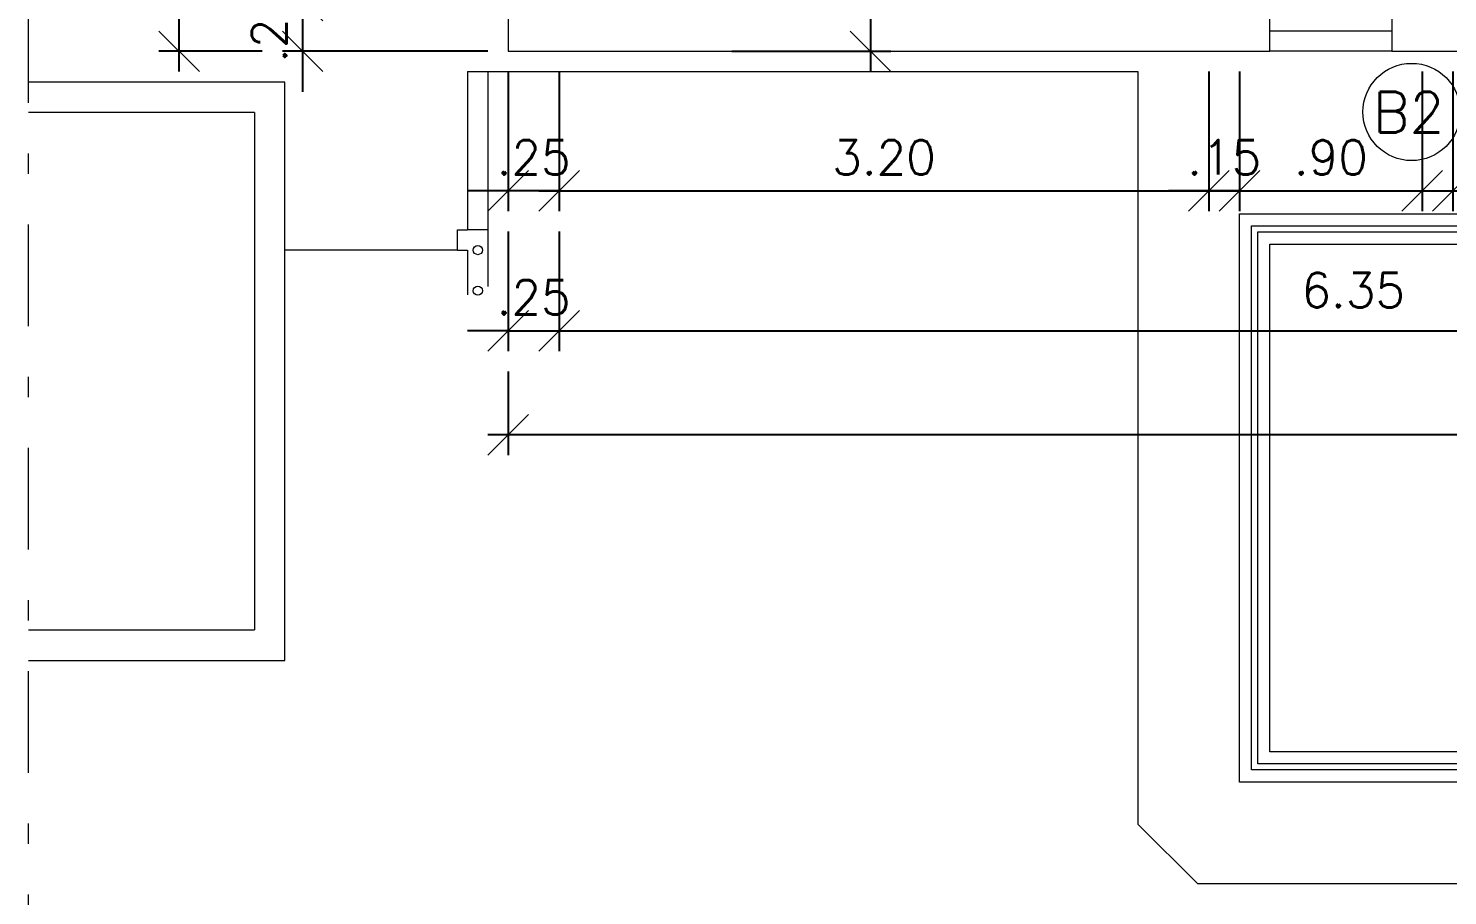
# Model space of a CAD drawing. Header units: millimetres. Extents: x 521 to 1055, y 261 to 520.
# Drawn here: x 597.95 to 604.94, y 370.09 to 374.36 of the extents above; entities that cross this region are included whole.
import ezdxf

# ---------------------------------------------------------------- set-up
doc = ezdxf.new("R2010")
doc.units = ezdxf.units.MM
doc.linetypes.add('CONTINU', pattern=[0])
doc.linetypes.add('DASHDOTX2', pattern=[2, 1, -0.5, 0, -0.5])
doc.layers.add('0.1', color=8, linetype='Continuous', lineweight=13)
doc.styles.add('ROMANS', font='romans')
doc.styles.get("Standard").update_dxf_attribs({"font": 'romans.shx'})
doc.dimstyles.new('Fares Eng - 50', dxfattribs={"dimscale": 2, "dimtxt": 0.085, "dimasz": 0.1, "dimexe": 0.05, "dimexo": 0.05, "dimgap": 0.04, "dimtad": 1, "dimzin": 4, "dimdsep": 46, "dimtxsty": 'ROMANS', "dimblk1": 'OBLIQUE', "dimblk2": 'OBLIQUE', "dimsah": 1, "dimcen": 0.05, "dimdle": 0.05, "dimclrd": 8, "dimclre": 8, "dimclrt": 8, "dimaunit": 1, "dimadec": 0, "dimazin": 0, "dimtfac": 1, "dimtix": 1, "dimtmove": 2, "dimatfit": 0, "dimldrblk": 'OPEN90', "dimfxl": 1, "dimtolj": 1, "dimtzin": 0, "dimarcsym": 0})

# ---------------------------------------------------------------- blocks, each defined once
blk = doc.blocks.new('_OBLIQUE')
at = {"color": 0, "linetype": 'ByBlock'}
blk.add_line((-0.5, -0.5), (0.5, 0.5), dxfattribs=at)
blk = doc.blocks.new('*D723')
at = {"layer": '0.1', "color": 8, "linetype": 'CONTINU', "lineweight": -2, "transparency": 16777216}
for p, q in [((600.5614431933149, 374.1464883394475), (600.5614431933149, 373.458849685218)), ((603.7614431933149, 374.1464883394475), (603.7614431933149, 373.458849685218)), ((600.4614431933148, 373.558849685218), (603.8614431933149, 373.558849685218))]:
    blk.add_line(p, q, dxfattribs=at)
at = {"layer": 'DEFPOINTS', "color": 0, "linetype": 'CONTINU', "lineweight": -2, "transparency": 16777216}
for p in [(600.5614431933149, 374.2464883394475), (603.7614431933149, 374.2464883394475), (603.7614431933149, 373.558849685218)]:
    blk.add_point(p, dxfattribs=at)
at = {"layer": '0.1', "color": 8, "linetype": 'CONTINU', "lineweight": -2, "transparency": 16777216, "xscale": 0.2, "yscale": 0.2, "zscale": 0.2, "rotation": 180}
blk.add_blockref('_OBLIQUE', (600.5614431933149, 373.558849685218), dxfattribs=at)
at = {"layer": '0.1', "color": 8, "linetype": 'CONTINU', "lineweight": -2, "transparency": 16777216, "xscale": 0.2, "yscale": 0.2, "zscale": 0.2}
blk.add_blockref('_OBLIQUE', (603.7614431933149, 373.558849685218), dxfattribs=at)
at = {"layer": '0.1', "color": 8, "linetype": 'CONTINU', "transparency": 16777216, "insert": (602.1614431933149, 373.723849685218), "char_height": 0.17, "attachment_point": 5, "style": 'ROMANS'}
blk.add_mtext('\\A1;3.20', dxfattribs=at)
blk = doc.blocks.new('_Open90')
at = {"color": 0, "linetype": 'ByBlock', "lineweight": -2}
for p, q in [((-0.5, 0.5), (0, 0)), ((0, 0), (-1, 0)), ((0, 0), (-0.5, -0.5))]:
    blk.add_line(p, q, dxfattribs=at)
blk = doc.blocks.new('*D724')
at = {"layer": '0.1', "color": 8, "linetype": 'CONTINU', "lineweight": -2, "transparency": 16777216}
for p, q in [((603.7614431933149, 374.1464883394474), (603.7614431933149, 373.458849685218)), ((603.9114431933148, 374.1464883394474), (603.9114431933148, 373.458849685218)), ((603.7614431933149, 373.558849685218), (603.5614431933149, 373.558849685218)), ((603.9114431933148, 373.558849685218), (603.7614431933149, 373.558849685218)), ((603.9114431933148, 373.558849685218), (604.1114431933148, 373.558849685218))]:
    blk.add_line(p, q, dxfattribs=at)
at = {"layer": 'DEFPOINTS', "color": 0, "linetype": 'CONTINU', "lineweight": -2, "transparency": 16777216}
for p in [(603.7614431933149, 374.2464883394475), (603.9114431933148, 374.2464883394475), (603.7614431933149, 373.558849685218)]:
    blk.add_point(p, dxfattribs=at)
at = {"layer": '0.1', "color": 8, "linetype": 'CONTINU', "lineweight": -2, "transparency": 16777216, "xscale": 0.2, "yscale": 0.2, "zscale": 0.2}
blk.add_blockref('_OBLIQUE', (603.7614431933149, 373.558849685218), dxfattribs=at)
at = {"layer": '0.1', "color": 8, "linetype": 'CONTINU', "lineweight": -2, "transparency": 16777216, "xscale": 0.2, "yscale": 0.2, "zscale": 0.2, "rotation": 180}
blk.add_blockref('_OBLIQUE', (603.9114431933148, 373.558849685218), dxfattribs=at)
at = {"layer": '0.1', "color": 8, "linetype": 'CONTINU', "transparency": 16777216, "insert": (603.8364431933148, 373.723849685218), "char_height": 0.17, "attachment_point": 5, "style": 'ROMANS'}
blk.add_mtext('\\A1;.15', dxfattribs=at)
blk = doc.blocks.new('*D725')
at = {"layer": '0.1', "color": 8, "linetype": 'CONTINU', "lineweight": -2, "transparency": 16777216}
for p, q in [((600.3114431933149, 374.1464883394475), (600.3114431933149, 373.458849685218)), ((600.5614431933149, 374.1464883394475), (600.5614431933149, 373.458849685218)), ((600.3114431933149, 373.558849685218), (600.1114431933148, 373.558849685218)), ((600.5614431933149, 373.558849685218), (600.3114431933149, 373.558849685218)), ((600.5614431933149, 373.558849685218), (600.7614431933149, 373.558849685218))]:
    blk.add_line(p, q, dxfattribs=at)
at = {"layer": 'DEFPOINTS', "color": 0, "linetype": 'CONTINU', "lineweight": -2, "transparency": 16777216}
for p in [(600.3114431933149, 374.2464883394475), (600.5614431933149, 374.2464883394475), (600.3114431933149, 373.558849685218)]:
    blk.add_point(p, dxfattribs=at)
at = {"layer": '0.1', "color": 8, "linetype": 'CONTINU', "lineweight": -2, "transparency": 16777216, "xscale": 0.2, "yscale": 0.2, "zscale": 0.2}
blk.add_blockref('_OBLIQUE', (600.3114431933149, 373.558849685218), dxfattribs=at)
at = {"layer": '0.1', "color": 8, "linetype": 'CONTINU', "lineweight": -2, "transparency": 16777216, "xscale": 0.2, "yscale": 0.2, "zscale": 0.2, "rotation": 180}
blk.add_blockref('_OBLIQUE', (600.5614431933149, 373.558849685218), dxfattribs=at)
at = {"layer": '0.1', "color": 8, "linetype": 'CONTINU', "transparency": 16777216, "insert": (600.4364431933149, 373.723849685218), "char_height": 0.17, "attachment_point": 5, "style": 'ROMANS'}
blk.add_mtext('\\A1;.25', dxfattribs=at)
blk = doc.blocks.new('*D726')
at = {"layer": '0.1', "color": 8, "linetype": 'CONTINU', "lineweight": -2, "transparency": 16777216}
for p, q in [((603.9114431933149, 374.1464883394476), (603.9114431933149, 373.458849685218)), ((604.8114431933149, 374.1464883394474), (604.8114431933149, 373.458849685218)), ((603.8114431933149, 373.558849685218), (604.9114431933149, 373.558849685218))]:
    blk.add_line(p, q, dxfattribs=at)
at = {"layer": 'DEFPOINTS', "color": 0, "linetype": 'CONTINU', "lineweight": -2, "transparency": 16777216}
for p in [(603.9114431933149, 374.2464883394476), (604.8114431933149, 374.2464883394475), (604.8114431933149, 373.558849685218)]:
    blk.add_point(p, dxfattribs=at)
at = {"layer": '0.1', "color": 8, "linetype": 'CONTINU', "lineweight": -2, "transparency": 16777216, "xscale": 0.2, "yscale": 0.2, "zscale": 0.2, "rotation": 180}
blk.add_blockref('_OBLIQUE', (603.9114431933149, 373.558849685218), dxfattribs=at)
at = {"layer": '0.1', "color": 8, "linetype": 'CONTINU', "lineweight": -2, "transparency": 16777216, "xscale": 0.2, "yscale": 0.2, "zscale": 0.2}
blk.add_blockref('_OBLIQUE', (604.8114431933149, 373.558849685218), dxfattribs=at)
at = {"layer": '0.1', "color": 8, "linetype": 'CONTINU', "transparency": 16777216, "insert": (604.3614431933149, 373.723849685218), "char_height": 0.17, "attachment_point": 5, "style": 'ROMANS'}
blk.add_mtext('\\A1;.90', dxfattribs=at)
blk = doc.blocks.new('*D727')
at = {"layer": '0.1', "color": 8, "linetype": 'CONTINU', "lineweight": -2, "transparency": 16777216}
for p, q in [((604.9614431933148, 374.1464883394476), (604.9614431933148, 373.458849685218)), ((605.8614431933148, 374.1464883394476), (605.8614431933148, 373.458849685218)), ((604.8614431933148, 373.558849685218), (605.9614431933148, 373.558849685218))]:
    blk.add_line(p, q, dxfattribs=at)
at = {"layer": 'DEFPOINTS', "color": 0, "linetype": 'CONTINU', "lineweight": -2, "transparency": 16777216}
for p in [(604.9614431933148, 374.2464883394476), (605.8614431933148, 374.2464883394476), (605.8614431933148, 373.558849685218)]:
    blk.add_point(p, dxfattribs=at)
at = {"layer": '0.1', "color": 8, "linetype": 'CONTINU', "lineweight": -2, "transparency": 16777216, "xscale": 0.2, "yscale": 0.2, "zscale": 0.2, "rotation": 180}
blk.add_blockref('_OBLIQUE', (604.9614431933148, 373.558849685218), dxfattribs=at)
at = {"layer": '0.1', "color": 8, "linetype": 'CONTINU', "lineweight": -2, "transparency": 16777216, "xscale": 0.2, "yscale": 0.2, "zscale": 0.2}
blk.add_blockref('_OBLIQUE', (605.8614431933148, 373.558849685218), dxfattribs=at)
at = {"layer": '0.1', "color": 8, "linetype": 'CONTINU', "transparency": 16777216, "insert": (605.4114431933149, 373.723849685218), "char_height": 0.17, "attachment_point": 5, "style": 'ROMANS'}
blk.add_mtext('\\A1;.90', dxfattribs=at)
blk = doc.blocks.new('*D736')
at = {"layer": '0.1', "color": 8, "linetype": 'CONTINU', "lineweight": -2, "transparency": 16777216}
for p, q in [((600.5614431933149, 373.3588496852179), (600.5614431933149, 372.7699852269704)), ((606.9114431933145, 373.3588496852179), (606.9114431933145, 372.7699852269704)), ((600.4614431933148, 372.8699852269705), (607.0114431933146, 372.8699852269705))]:
    blk.add_line(p, q, dxfattribs=at)
at = {"layer": 'DEFPOINTS', "color": 0, "linetype": 'CONTINU', "lineweight": -2, "transparency": 16777216}
for p in [(600.5614431933149, 373.458849685218), (606.9114431933145, 373.458849685218), (606.9114431933145, 372.8699852269705)]:
    blk.add_point(p, dxfattribs=at)
at = {"layer": '0.1', "color": 8, "linetype": 'CONTINU', "lineweight": -2, "transparency": 16777216, "xscale": 0.2, "yscale": 0.2, "zscale": 0.2, "rotation": 180}
blk.add_blockref('_OBLIQUE', (600.5614431933149, 372.8699852269705), dxfattribs=at)
at = {"layer": '0.1', "color": 8, "linetype": 'CONTINU', "lineweight": -2, "transparency": 16777216, "xscale": 0.2, "yscale": 0.2, "zscale": 0.2}
blk.add_blockref('_OBLIQUE', (606.9114431933145, 372.8699852269705), dxfattribs=at)
at = {"layer": '0.1', "color": 8, "linetype": 'CONTINU', "transparency": 16777216, "insert": (604.471943690596, 373.0699852269705), "char_height": 0.17, "attachment_point": 5, "style": 'ROMANS'}
blk.add_mtext('\\A1;6.35', dxfattribs=at)
blk = doc.blocks.new('*D737')
at = {"layer": '0.1', "color": 8, "linetype": 'CONTINU', "lineweight": -2, "transparency": 16777216}
for p, q in [((600.3114431933149, 373.3588496852179), (600.3114431933149, 372.7699852269704)), ((600.5614431933149, 373.3588496852179), (600.5614431933149, 372.7699852269704)), ((600.3114431933149, 372.8699852269705), (600.1114431933148, 372.8699852269705)), ((600.3114431933149, 372.8699852269705), (600.5614431933149, 372.8699852269705)), ((600.5614431933149, 372.8699852269705), (600.7614431933149, 372.8699852269705))]:
    blk.add_line(p, q, dxfattribs=at)
at = {"layer": 'DEFPOINTS', "color": 0, "linetype": 'CONTINU', "lineweight": -2, "transparency": 16777216}
for p in [(600.3114431933149, 373.458849685218), (600.5614431933149, 373.458849685218), (600.5614431933149, 372.8699852269705)]:
    blk.add_point(p, dxfattribs=at)
at = {"layer": '0.1', "color": 8, "linetype": 'CONTINU', "lineweight": -2, "transparency": 16777216, "xscale": 0.2, "yscale": 0.2, "zscale": 0.2}
blk.add_blockref('_OBLIQUE', (600.3114431933149, 372.8699852269705), dxfattribs=at)
at = {"layer": '0.1', "color": 8, "linetype": 'CONTINU', "lineweight": -2, "transparency": 16777216, "xscale": 0.2, "yscale": 0.2, "zscale": 0.2, "rotation": 180}
blk.add_blockref('_OBLIQUE', (600.5614431933149, 372.8699852269705), dxfattribs=at)
at = {"layer": '0.1', "color": 8, "linetype": 'CONTINU', "transparency": 16777216, "insert": (600.4364431933149, 373.0349852269705), "char_height": 0.17, "attachment_point": 5, "style": 'ROMANS'}
blk.add_mtext('\\A1;.25', dxfattribs=at)
blk = doc.blocks.new('*D805')
at = {"layer": '0.1', "color": 8, "linetype": 'CONTINU', "lineweight": -2, "transparency": 16777216}
for p, q in [((600.3114431933149, 372.6699852269704), (600.3114431933149, 372.2574288293276)), ((616.3114431933149, 372.6714883394476), (616.3114431933149, 372.2574288293276)), ((616.4114431933149, 372.3574288293277), (600.2114431933148, 372.3574288293277))]:
    blk.add_line(p, q, dxfattribs=at)
at = {"layer": 'DEFPOINTS', "color": 0, "linetype": 'CONTINU', "lineweight": -2, "transparency": 16777216}
for p in [(600.3114431933149, 372.7699852269704), (616.3114431933149, 372.7714883394477), (600.3114431933149, 372.3574288293277)]:
    blk.add_point(p, dxfattribs=at)
at = {"layer": '0.1', "color": 8, "linetype": 'CONTINU', "lineweight": -2, "transparency": 16777216, "xscale": 0.2, "yscale": 0.2, "zscale": 0.2, "rotation": 180}
blk.add_blockref('_OBLIQUE', (600.3114431933149, 372.3574288293277), dxfattribs=at)
at = {"layer": '0.1', "color": 8, "linetype": 'CONTINU', "lineweight": -2, "transparency": 16777216, "xscale": 0.2, "yscale": 0.2, "zscale": 0.2}
blk.add_blockref('_OBLIQUE', (616.3114431933149, 372.3574288293277), dxfattribs=at)
at = {"layer": '0.1', "color": 8, "linetype": 'CONTINU', "transparency": 16777216, "insert": (608.3114431933149, 372.5224288293277), "char_height": 0.17, "attachment_point": 5, "style": 'ROMANS'}
blk.add_mtext('\\A1;16.00', dxfattribs=at)
blk = doc.blocks.new('*D751')
at = {"layer": '0.1', "color": 8, "linetype": 'CONTINU', "lineweight": -2, "transparency": 16777216}
for p, q in [((599.2990881130977, 374.4964883394475), (599.2990881130977, 374.6964883394475)), ((600.2114431933148, 374.4964883394475), (599.1990881130977, 374.4964883394475)), ((599.2990881130977, 374.4964883394475), (599.2990881130977, 374.2464883394475)), ((600.2114431933148, 374.2464883394475), (599.1990881130977, 374.2464883394475)), ((599.2990881130977, 374.2464883394475), (599.2990881130977, 374.0464883394475))]:
    blk.add_line(p, q, dxfattribs=at)
at = {"layer": 'DEFPOINTS', "color": 0, "linetype": 'CONTINU', "lineweight": -2, "transparency": 16777216}
for p in [(600.3114431933149, 374.4964883394475), (599.2990881130977, 374.2464883394475), (600.3114431933149, 374.2464883394475)]:
    blk.add_point(p, dxfattribs=at)
at = {"layer": '0.1', "color": 8, "linetype": 'CONTINU', "lineweight": -2, "transparency": 16777216, "xscale": 0.2, "yscale": 0.2, "zscale": 0.2}
for p, rotation in [((599.2990881130977, 374.4964883394475), 270), ((599.2990881130977, 374.2464883394475), 90)]:
    blk.add_blockref('_OBLIQUE', p, dxfattribs=dict(at, rotation=rotation))
at = {"layer": '0.1', "color": 8, "linetype": 'CONTINU', "transparency": 16777216, "insert": (599.1340881130976, 374.3714883394476), "char_height": 0.17, "attachment_point": 5, "rotation": 90, "style": 'ROMANS'}
blk.add_mtext('\\A1;.25', dxfattribs=at)
blk = doc.blocks.new('*D757')
at = {"layer": '0.1', "color": 8, "linetype": 'CONTINU', "lineweight": -2, "transparency": 16777216}
for p, q in [((598.691386014889, 374.1464883394475), (598.691386014889, 424.3464883394477)), ((599.0990881130975, 424.2464883394476), (598.5913860148889, 424.2464883394476)), ((599.0990881130977, 374.2464883394475), (598.5913860148889, 374.2464883394475))]:
    blk.add_line(p, q, dxfattribs=at)
at = {"layer": 'DEFPOINTS', "color": 0, "linetype": 'CONTINU', "lineweight": -2, "transparency": 16777216}
for p in [(598.691386014889, 424.2464883394476), (599.1990881130976, 424.2464883394476), (599.1990881130977, 374.2464883394475)]:
    blk.add_point(p, dxfattribs=at)
at = {"layer": '0.1', "color": 8, "linetype": 'CONTINU', "lineweight": -2, "transparency": 16777216, "xscale": 0.2, "yscale": 0.2, "zscale": 0.2}
for p, rotation in [((598.691386014889, 424.2464883394476), 90), ((598.691386014889, 374.2464883394475), 270)]:
    blk.add_blockref('_OBLIQUE', p, dxfattribs=dict(at, rotation=rotation))
at = {"layer": '0.1', "color": 8, "linetype": 'CONTINU', "transparency": 16777216, "insert": (598.5263860148889, 399.2464883394476), "char_height": 0.17, "attachment_point": 5, "rotation": 90, "style": 'ROMANS'}
blk.add_mtext('\\A1;50.00', dxfattribs=at)
blk = doc.blocks.new('*D812')
at = {"layer": '0.1', "color": 8, "lineweight": -2, "transparency": 16777216}
for p, q in [((602.0943251962344, 375.3464883394477), (602.0943251962344, 374.1464883394475)), ((601.4114431933148, 375.2464883394477), (602.1943251962344, 375.2464883394477)), ((601.4114431933148, 374.2464883394475), (602.1943251962344, 374.2464883394475))]:
    blk.add_line(p, q, dxfattribs=at)
at = {"layer": 'DEFPOINTS', "color": 0, "lineweight": -2, "transparency": 16777216}
for p in [(601.3114431933147, 375.2464883394477), (601.3114431933147, 374.2464883394475), (602.0943251962344, 374.2464883394475)]:
    blk.add_point(p, dxfattribs=at)
at = {"layer": '0.1', "color": 8, "lineweight": -2, "transparency": 16777216, "xscale": 0.2, "yscale": 0.2, "zscale": 0.2}
for p, rotation in [((602.0943251962344, 375.2464883394477), 90), ((602.0943251962344, 374.2464883394475), 270)]:
    blk.add_blockref('_OBLIQUE', p, dxfattribs=dict(at, rotation=rotation))
at = {"layer": '0.1', "color": 8, "transparency": 16777216, "insert": (601.9293251962343, 374.7464883394477), "char_height": 0.17, "attachment_point": 5, "rotation": 90, "style": 'ROMANS'}
blk.add_mtext('\\A1;1.00', dxfattribs=at)

msp = doc.modelspace()

# ---------------------------------------------------------------- linework, layer by layer
at = {"layer": '0.1', "color": 8, "linetype": 'DASHDOTX2', "ltscale": 0.5}
msp.add_line((597.9487229808194, 365.1927535548344), (597.9487229808194, 428.2042284678419), dxfattribs=at)
at = {"layer": '0.1', "color": 7}
for p, q in [((600.3114431933149, 375.2464883394475), (600.3114431933149, 374.2464883394475)), ((604.0614431933149, 374.2464883394475), (604.0614431933149, 374.4964883394474)), ((604.6614431933148, 374.4964883394474), (604.6614431933148, 374.2464883394475)), ((600.3114431933149, 374.2464883394475), (604.0614431933149, 374.2464883394475)), ((604.6614431933149, 374.2464883394475), (616.3114431933149, 374.2464883394475))]:
    msp.add_line(p, q, dxfattribs=at)
at = {"layer": '0.1', "color": 8, "linetype": 'CONTINU'}
for p, q in [((604.6614431933148, 374.3464883394475), (604.0614431933149, 374.3464883394475)), ((604.6614431933148, 374.2464883394475), (604.0614431933149, 374.2464883394475))]:
    msp.add_line(p, q, dxfattribs=at)
at = {"layer": '0.1', "color": 8}
for p, q in [((600.1114431933142, 374.1464883394476), (603.4114431933144, 374.1464883394477)), ((600.1114431933142, 374.1464883394476), (600.1114431933142, 373.3671990175663)), ((600.2114431933144, 374.1464883394477), (600.2114431933142, 373.0879096956849)), ((603.4114431933144, 374.1464883394477), (603.4114431933144, 370.439381558261)), ((599.2114431933147, 374.094869249899), (597.9487229808194, 374.094869249899)), ((599.2114431933146, 371.2464883394453), (599.2114431933147, 374.094869249899)), ((599.0614431933147, 373.944869249899), (597.9487229808194, 373.944869249899)), ((599.0614431933147, 373.944869249899), (599.0614431933147, 371.3964883394455)), ((600.0614431933146, 373.2671990175663), (600.0614431933145, 373.3671990175663)), ((600.0614431933145, 373.3671990175663), (600.1114431933141, 373.3671990175663)), ((600.2114431933143, 373.3671990175663), (600.1114431933142, 373.3671990175663)), ((600.0614431933146, 373.2671990175663), (599.2114431933147, 373.2671990175663)), ((600.0614431933146, 373.2671990175663), (600.1114431933141, 373.2671990175663)), ((600.1114431933142, 373.2671990175663), (600.1114431933142, 373.0464883394475)), ((597.9487229808194, 371.3964883394461), (599.0614431933147, 371.3964883394455)), ((597.9487229808194, 371.246488339446), (599.2114431933146, 371.2464883394453)), ((603.4114431933144, 370.439381558261), (603.704336412128, 370.1464883394477)), ((603.704336412128, 370.1464883394477), (610.2614431933148, 370.1464883394477))]:
    msp.add_line(p, q, dxfattribs=at)
for points in [[(616.2114431933146, 371.0464883394476), (616.2114431933146, 370.6464883394477), (603.9114431933141, 370.6464883394477), (603.9114431933148, 373.4464883394475), (609.0614431933149, 373.4464883394475), (609.0614431933147, 372.5964883394476), (612.9614431933147, 372.5964883394478), (612.9614431933147, 374.2464883394476), (612.9614431933147, 374.2464883394476)], [(616.1514431933147, 371.0464883394476), (616.1514431933147, 370.7064883394477), (603.971443193314, 370.7064883394477), (603.9714431933147, 373.3864883394475), (609.0014431933149, 373.3864883394475), (609.0014431933148, 372.5364883394476), (613.0214431933147, 372.5364883394478), (613.0214431933147, 374.1864883394476), (616.0614431933147, 374.1864883394476)], [(616.1214431933146, 371.0464883394476), (616.1214431933146, 370.7364883394476), (604.0014431933141, 370.7364883394476), (604.0014431933148, 373.3564883394475), (608.9714431933148, 373.3564883394475), (608.9714431933147, 372.5064883394476), (613.0514431933148, 372.5064883394479), (613.0514431933148, 374.1564883394476), (616.0614431933147, 374.1564883394477)], [(616.0614431933146, 371.0464883394476), (616.0614431933146, 370.7964883394476), (604.0614431933141, 370.7964883394476), (604.0614431933147, 373.2964883394475), (608.9114431933149, 373.2964883394475), (608.9114431933148, 372.4464883394476), (613.1114431933147, 372.4464883394479), (613.1114431933147, 374.0964883394476), (616.0614431933147, 374.0964883394477)]]:
    msp.add_lwpolyline(points, dxfattribs=at)
for centre, radius in [((604.7593280240123, 373.9475746515917), 0.2396438343701963), ((600.1614431933142, 373.2671990175663), 0.02250000000040586), ((600.1614431933142, 373.0671990175663), 0.02250000000040586)]:
    msp.add_circle(centre, radius, dxfattribs=at)

# ---------------------------------------------------------------- texts
msp.add_text('B2', height=0.2, dxfattribs=at).set_placement((604.5687198165406, 373.8460623117234))

# ---------------------------------------------------------------- dimensions: what is measured, and where the dimension line sits
at = {"layer": '0.1', "color": 8, "linetype": 'CONTINU'}
for base, p1, p2, picture, middle in [((598.691386014889, 424.2464883394476), (599.1990881130977, 374.2464883394475), (599.1990881130976, 424.2464883394476), '*D757', (598.5263860148889, 399.2464883394476)), ((599.2990881130977, 374.2464883394475), (600.3114431933149, 374.4964883394475), (600.3114431933149, 374.2464883394475), '*D751', (599.1340881130976, 374.3714883394476))]:
    dim = msp.add_linear_dim(base=base, p1=p1, p2=p2, angle=90, dimstyle='Fares Eng - 50', dxfattribs=at)
    dim.commit()
    dim.dimension.update_dxf_attribs({"geometry": picture, "text_midpoint": middle})
at = {"layer": '0.1', "color": 7}
dim = msp.add_linear_dim(base=(602.0943251962344, 374.2464883394475), p1=(601.3114431933147, 375.2464883394477), p2=(601.3114431933147, 374.2464883394475), angle=90, dimstyle='Fares Eng - 50', dxfattribs=at)
dim.commit()
dim.dimension.update_dxf_attribs({"geometry": '*D812', "text_midpoint": (601.9293251962343, 374.7464883394477)})
at = {"layer": '0.1', "color": 8, "linetype": 'CONTINU'}
for base, p1, p2, picture, middle in [((600.3114431933149, 373.558849685218), (600.5614431933149, 374.2464883394475), (600.3114431933149, 374.2464883394475), '*D725', (600.4364431933149, 373.723849685218)), ((603.7614431933149, 373.558849685218), (600.5614431933149, 374.2464883394475), (603.7614431933149, 374.2464883394475), '*D723', (602.1614431933149, 373.723849685218)), ((603.7614431933149, 373.558849685218), (603.9114431933148, 374.2464883394475), (603.7614431933149, 374.2464883394475), '*D724', (603.8364431933148, 373.723849685218)), ((604.8114431933149, 373.558849685218), (603.9114431933149, 374.2464883394476), (604.8114431933149, 374.2464883394475), '*D726', (604.3614431933149, 373.723849685218)), ((605.8614431933148, 373.558849685218), (604.9614431933148, 374.2464883394476), (605.8614431933148, 374.2464883394476), '*D727', (605.4114431933149, 373.723849685218)), ((600.5614431933149, 372.8699852269705), (600.3114431933149, 373.458849685218), (600.5614431933149, 373.458849685218), '*D737', (600.4364431933149, 373.0349852269705)), ((600.3114431933149, 372.3574288293277), (616.3114431933149, 372.7714883394477), (600.3114431933149, 372.7699852269704), '*D805', (608.3114431933149, 372.5224288293277))]:
    dim = msp.add_linear_dim(base=base, p1=p1, p2=p2, dimstyle='Fares Eng - 50', dxfattribs=at)
    dim.commit()
    dim.dimension.update_dxf_attribs({"geometry": picture, "text_midpoint": middle})
dim = msp.add_linear_dim(base=(606.9114431933145, 372.8699852269705), p1=(600.5614431933149, 373.458849685218), p2=(606.9114431933145, 373.458849685218), dimstyle='Fares Eng - 50', dxfattribs=at)
dim.commit()
dim.dimension.update_dxf_attribs({"geometry": '*D736', "text_midpoint": (604.471943690596, 373.0699852269705), "dimtype": 160})

doc.saveas('drawing.dxf')
